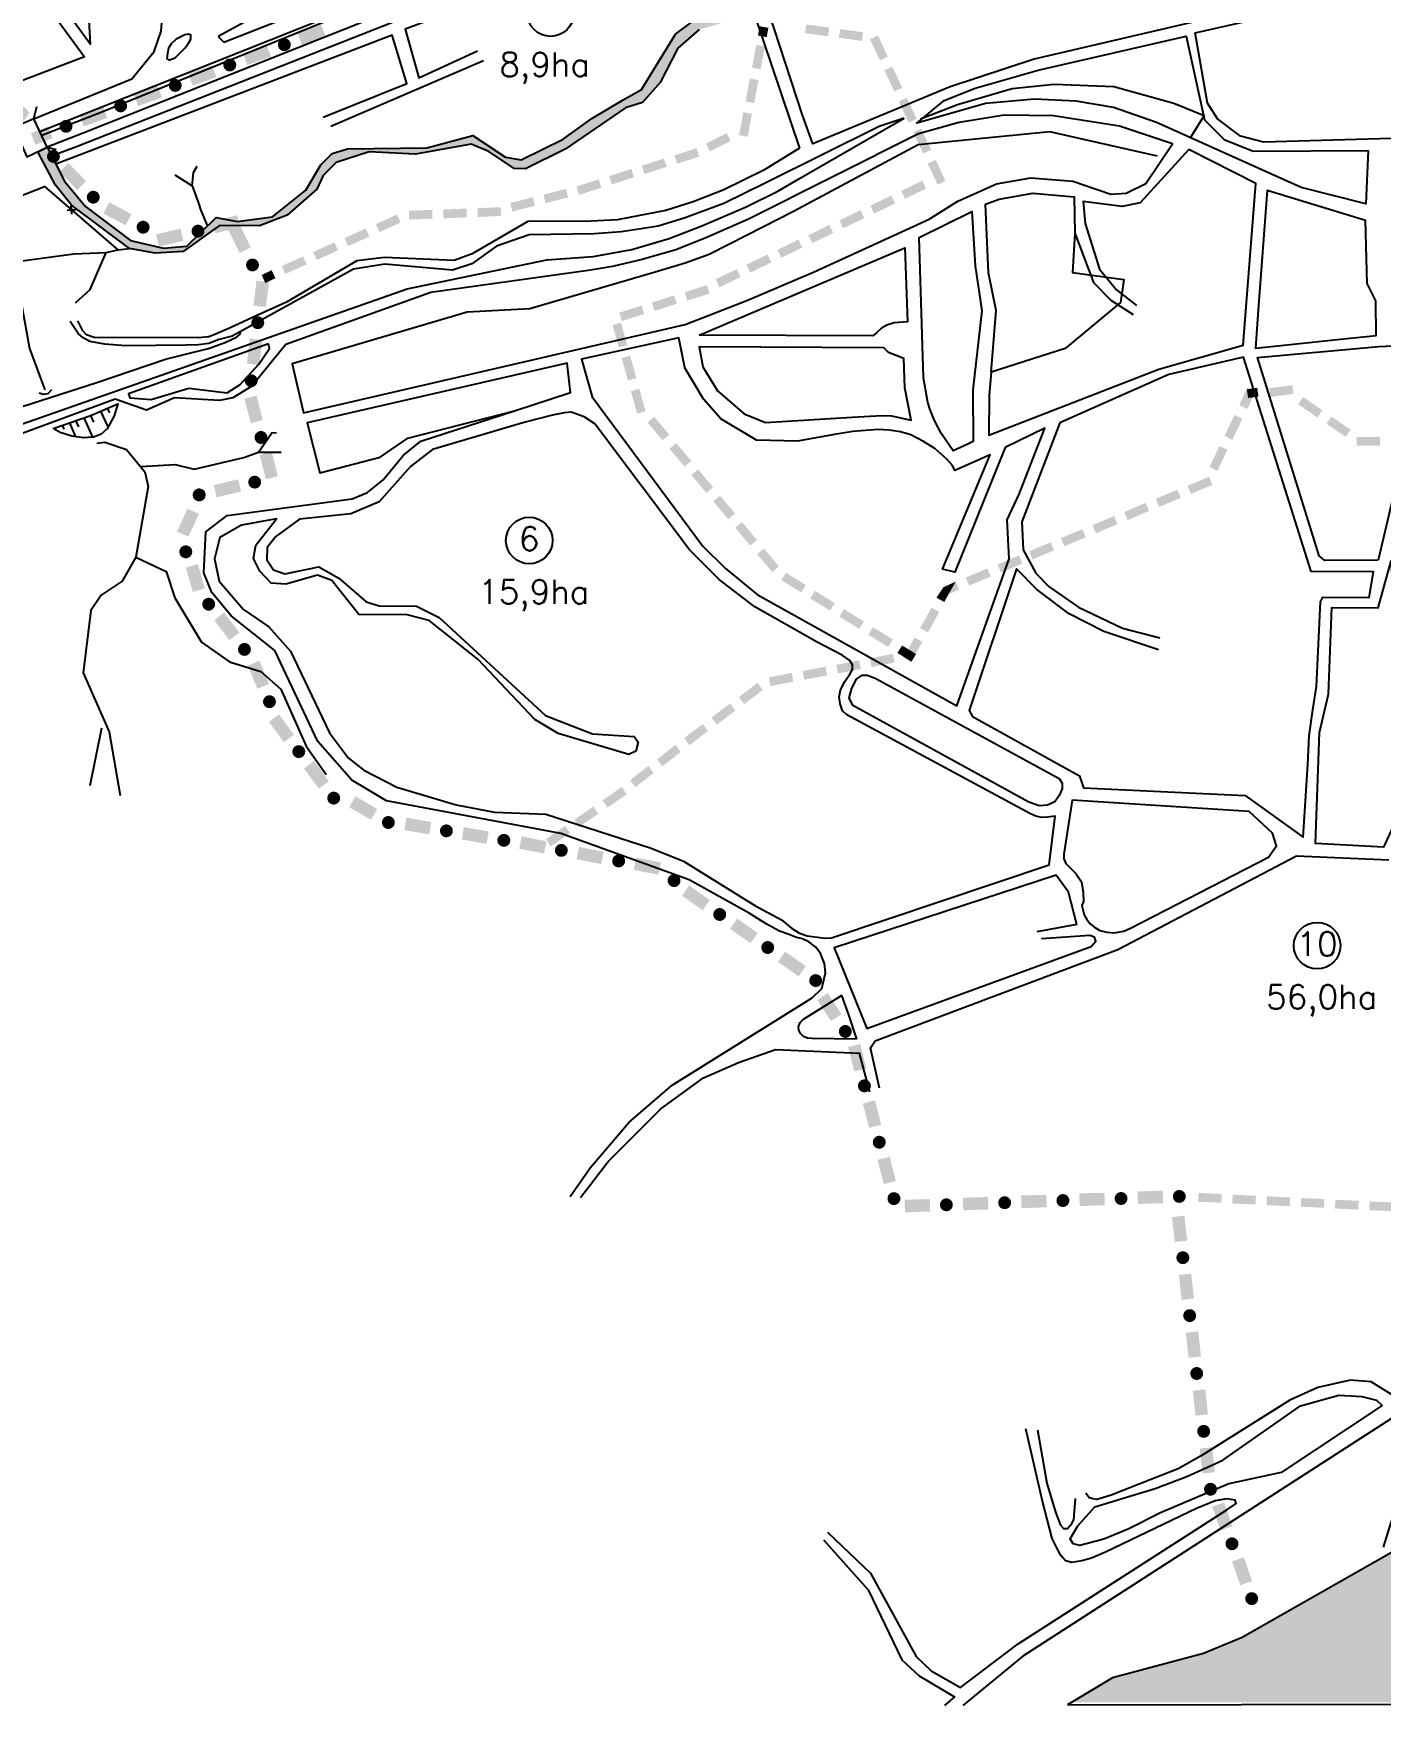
# Model space of a CAD drawing. Extents: x 539054 to 547168, y 7510998 to 7514510.
# Drawn here: x 543814 to 544797, y 7510998 to 7512217 of the extents above; entities that cross this region are included whole.
import ezdxf
from ezdxf.enums import TextEntityAlignment as Align

# ---------------------------------------------------------------- set-up
doc = ezdxf.new("R2010")
doc.units = 0
doc.header["$LTSCALE"] = 50
doc.header["$MEASUREMENT"] = 0
doc.layers.get('0').update_dxf_attribs({"linetype": 'CONTINUOUS'})
for name, color, linetype in [('HATCH', 4, 'CONTINUOUS'), ('LIMITE', 7, 'CONTINUOUS'), ('LIMITE-BACIA', 3, 'CONTINUOUS'), ('LIMITE-PROJETO', 1, 'CONTINUOUS'), ('RIO', 4, 'CONTINUOUS'), ('RODOVIA', 1, 'CONTINUOUS'), ('RUA', 7, 'CONTINUOUS'), ('TERRENO', 7, 'CONTINUOUS'), ('TEXTO2', 5, 'CONTINUOUS')]:
    doc.layers.add(name, color=color, linetype=linetype)
doc.styles.get("Standard").update_dxf_attribs({"font": 'ROMANSBR.SHX'})

# ---------------------------------------------------------------- blocks, each defined once
blk = doc.blocks.new('G2')
at = {"layer": 'LIMITE-BACIA'}
blk.add_solid([(-8.5, -3.3), (-8.5, 3.1), (8.5, -3.2), (8.5, 3.2)], dxfattribs=at)
blk = doc.blocks.new('R2')
at = {"layer": 'LIMITE-PROJETO', "const_width": 4.67}
blk.add_lwpolyline([(-18.8, 0.2, 1), (-23.5, 0.2, 1)], format="xyb", close=True, dxfattribs=at)
at = {"layer": 'LIMITE-PROJETO'}
blk.add_solid([(9.2, 4.6), (9.2, -4.6), (-9.1, 4.7), (-9.2, -4.4)], dxfattribs=at)
blk = doc.blocks.new('X')
at = {"layer": 'LIMITE'}
for p, q in [((-0.0178, -0.0178), (0.0178, 0.0178)), ((0.0178, -0.0178), (-0.0178, 0.0178))]:
    blk.add_line(p, q, dxfattribs=at)

msp = doc.modelspace()

# ---------------------------------------------------------------- hatches: boundary and pattern name
at = {"layer": 'HATCH'}
h = msp.add_hatch(color=256, dxfattribs=at)
h.paths.add_polyline_path([(547046.3, 7512040.1), (547033.1, 7512030.7), (547000, 7512014.9), (547000, 7511891.7), (547047, 7511912.5)])
h.paths.add_polyline_path([(547000, 7512000), (546968.7, 7512000), (546959.9, 7511995.8), (546858.7, 7511961.8), (546847.4, 7511959.1), (546838.3, 7511958.6), (546822.2, 7511957.9), (546795.1, 7511966.1), (546767.3, 7511989.7), (546760.5, 7512000), (546623.7, 7512000), (546632, 7511979.3), (546657.4, 7511928.2), (546680, 7511892.4), (546707.3, 7511866.2), (546730.2, 7511854.3), (546769.1, 7511844.6), (546845.5, 7511844), (546896.4, 7511852.6), (546932.8, 7511862.1), (547000, 7511891.7)])
h.paths.add_polyline_path([(546711, 7512114.8), (546666.6, 7512200.4), (546630.3, 7512255.4), (546603.7, 7512283.7), (546562.4, 7512302.1), (546524.3, 7512307.5), (546500, 7512313.3), (546500, 7512174.4), (546504.6, 7512172.8), (546545.1, 7512150.9), (546561.9, 7512134.6), (546580.8, 7512106.9), (546623.7, 7512000), (546760.5, 7512000), (546746.7, 7512020.8)])
h.paths.add_polyline_path([(546500, 7512313.3), (546483.6, 7512317.2), (546426, 7512321.3), (546380.6, 7512312.3), (546326.1, 7512284.9), (546282.6, 7512251.3), (546240.2, 7512193.8), (546234.1, 7512185.5), (546179.5, 7512111.1), (546145.2, 7512045), (546121, 7512009.2), (546116, 7512000), (546233.7, 7512000), (546233.8, 7512000), (546257.7, 7512060.3), (546276.3, 7512096.7), (546314.2, 7512126.3), (546360.4, 7512176.5), (546398.5, 7512194.7), (546429.4, 7512195.7), (546463.5, 7512187.1), (546500, 7512174.4)])
h.paths.add_polyline_path([(546237.8, 7512103.3), (546224.4, 7512077.6), (546219.5, 7512080.2)], flags=16)
h.paths.add_polyline_path([(546203.5, 7511955.9), (546233.7, 7512000), (546116, 7512000), (546085.5, 7511943.7), (546037, 7511882.2), (546000, 7511845), (546000, 7511767.9), (546058.3, 7511767.9), (546074.6, 7511781.7), (546147.6, 7511864.4)])
h.paths.add_polyline_path([(546000, 7511713.1), (546000, 7511845), (545933.7, 7511778.3), (545879.8, 7511739.3), (545878.5, 7511737.8), (545876.4, 7511732.2), (545875, 7511733.9), (545787, 7511635.1), (545755.9, 7511610.9), (545709.7, 7511568.7), (545661.6, 7511533.6), (545625.2, 7511525.9), (545580, 7511500), (545782.6, 7511500), (545833, 7511541.2), (545879.6, 7511585.3), (545924.5, 7511637.6)])
h.paths.add_polyline_path([(545669.9, 7511412.1), (545682.8, 7511425.7), (545745.5, 7511469.8), (545782.6, 7511500), (545580, 7511500), (545500, 7511454.1), (545500, 7511263), (545509.4, 7511271), (545567.6, 7511328.3)])
h.paths.add_polyline_path([(545471.4, 7511238.7), (545500, 7511263), (545500, 7511454.1), (545457.7, 7511429.9), (545390.2, 7511366.5), (545315.3, 7511306.4), (545257.7, 7511284), (545125.1, 7511252.3), (545075.1, 7511232.5), (545000, 7511198), (545000, 7511033.7), (545062, 7511048.1), (545108, 7511066.8), (545187.6, 7511107.8), (545231, 7511134.6), (545313.3, 7511169.7), (545378.5, 7511180), (545392.8, 7511184.7), (545422.4, 7511202.6)])
h.paths.add_polyline_path([(545340.5, 7511267.9), (545338, 7511264.3), (545332, 7511260.3), (545325.7, 7511257), (545315, 7511253.3), (545302.9, 7511249.8), (545294.1, 7511245.5), (545278.7, 7511238.3), (545255.6, 7511227.5), (545236.8, 7511218.5), (545182.7, 7511188.4), (545137.6, 7511173.7), (545107.9, 7511169), (545094.3, 7511168.1), (545072.9, 7511161.7), (545065.7, 7511159.2), (545060.1, 7511158.6), (545056.8, 7511159.3), (545056.9, 7511164.9), (545057.8, 7511168.9), (545060.7, 7511173.6), (545065.7, 7511178), (545078.4, 7511189.2), (545106, 7511201.2), (545174.5, 7511221.9), (545265.4, 7511243.1), (545284.9, 7511249.5), (545302.1, 7511258.3), (545320.8, 7511269.4), (545337.3, 7511274), (545341.5, 7511272.6)], flags=16)
h.paths.add_polyline_path([(545000, 7511198), (544984.3, 7511190.8), (544910.2, 7511150.6), (544864.2, 7511137), (544820.8, 7511118.3), (544695.6, 7511047.2), (544667.5, 7511035.5), (544601.2, 7511017.8), (544571.4, 7511000), (544825.5, 7511000), (544889.9, 7511027.5), (544993.2, 7511032.1), (545000, 7511033.7)])
h.paths.add_polyline_path([(545946, 7511768.7), (546016.9, 7511768.7), (546016.9, 7511789.7), (545946, 7511789.7)], flags=9)
h.paths.add_polyline_path([(546052.6, 7511810.8), (546113.7, 7511871.1), (546083.7, 7511901.5), (546022.6, 7511841.1)], flags=24)
h.paths.add_polyline_path([(545945.8, 7511745.6), (546044.8, 7511745.6), (546044.8, 7511767.6), (545945.8, 7511767.6)], flags=9)
h.paths.add_polyline_path([(545892.4, 7511701.2), (545962.6, 7511701.2), (545962.6, 7511726.1), (545892.4, 7511726.1)], flags=24)
h.paths.add_polyline_path([(545892, 7511726.7), (545926.5, 7511726.7), (545926.5, 7511747.3), (545892, 7511747.3)], flags=24)
h.paths.add_polyline_path([(545824.6, 7511588.4), (545881.3, 7511632.8), (545854.9, 7511666.4), (545798.3, 7511622)], flags=24)
h.paths.add_polyline_path([(545573.9, 7511376.4), (545722.4, 7511487.7), (545691.5, 7511529), (545542.9, 7511417.7)], flags=9)
h.paths.add_polyline_path([(545406.2, 7511246.8), (545471.8, 7511296.9), (545445.9, 7511330.8), (545380.3, 7511280.7)], flags=24)
h = msp.add_hatch(color=256, dxfattribs=at)
h.paths.add_polyline_path([(543716.7, 7512159.9), (543710.3, 7512159.7), (543704.6, 7512158.8), (543697.6, 7512156.9), (543691.5, 7512154.4), (543685.1, 7512151.6), (543679.1, 7512149.7), (543669.8, 7512148.5), (543666, 7512147.9), (543661.2, 7512148), (543655.8, 7512148), (543648.8, 7512148.4), (543644.4, 7512149.1), (543638.7, 7512150.1), (543633, 7512150.7), (543627.2, 7512151.7), (543621.2, 7512152.1), (543616.7, 7512151.8), (543611.3, 7512149.6), (543606.9, 7512148.7), (543603.7, 7512148.7), (543601.8, 7512149.7), (543598.6, 7512150.7), (543593.8, 7512151.4), (543586.8, 7512151.4), (543581.4, 7512152.1), (543576, 7512153.4), (543571, 7512155.4), (543564.6, 7512157), (543556.7, 7512158.3), (543550.6, 7512159), (543541.8, 7512160), (543535.7, 7512160.1), (543528.7, 7512158.6), (543522.3, 7512156.7), (543515.8, 7512152.3), (543521, 7512151), (543532.4, 7512149.3), (543544.1, 7512148.1), (543595.8, 7512148.6), (543617.7, 7512146.4), (543627.8, 7512141.9), (543638.9, 7512141.8), (543658.1, 7512141.3), (543686.6, 7512145.9), (543699.7, 7512147.4), (543710.2, 7512148.5), (543716.6, 7512150.7), (543726.1, 7512151.6), (543733.1, 7512152.5), (543741.1, 7512153.1), (543751, 7512154.9), (543758, 7512157.4), (543765, 7512159.6), (543772.3, 7512159.8), (543777.4, 7512159.8), (543784.7, 7512160), (543791.7, 7512160), (543797.8, 7512159.9), (543802.2, 7512158), (543805.4, 7512155.1), (543806.9, 7512152.6), (543811.1, 7512158.9), (543808, 7512162.4), (543802.6, 7512165.6), (543797.2, 7512167.2), (543788.9, 7512168.6), (543779.1, 7512169.3), (543773.3, 7512169), (543768.2, 7512167.8), (543762.8, 7512166.2), (543757.4, 7512163.4), (543751.3, 7512160.9), (543745.3, 7512159.4), (543739.9, 7512158.5), (543735.4, 7512158.5), (543730.3, 7512159.2), (543723.7, 7512159.9)])
h.paths.add_polyline_path([(543830, 7512106), (543841.7, 7512091.5), (543884, 7512060), (543902.9, 7512056.5), (543923.1, 7512057.7), (543949.7, 7512076.7), (543979, 7512076.5), (543999.1, 7512084.3), (544000, 7512085.1), (544000, 7512092.3), (543988.5, 7512083.1), (543962.7, 7512079.7), (543947.2, 7512082.4), (543936.1, 7512071.6, -0.178816), (543935, 7512070.4), (543925.9, 7512061.6), (543908.8, 7512060.2), (543884.7, 7512065.7), (543851.9, 7512090.6), (543836.7, 7512109), (543828.7, 7512124.7, -0.012905), (543828.6, 7512124.7, 0.012905), (543828.7, 7512124.7), (543824.1, 7512133.7), (543817.3, 7512130.5)])
h.paths.add_polyline_path([(544133.2, 7512135.9), (544146.1, 7512130.7), (544164.6, 7512118.3), (544172.9, 7512118.1), (544201.9, 7512132.3), (544245.8, 7512162.4), (544258.3, 7512166.4), (544271.1, 7512181), (544284, 7512205.9), (544299.5, 7512219.5), (544340.7, 7512231.4), (544359.1, 7512239.5), (544384.1, 7512254.6), (544413.7, 7512281.4), (544417.9, 7512286.1), (544422.9, 7512290.2), (544426.8, 7512293.2), (544430.3, 7512293.7), (544432.8, 7512292.6), (544436.1, 7512288.4), (544439.3, 7512281), (544440.6, 7512273.5), (544443.1, 7512268.3), (544447.1, 7512261.9), (544450.6, 7512257.4), (544458.6, 7512252.2), (544468.7, 7512247.3), (544478.1, 7512246.3), (544488.1, 7512247.2), (544495.5, 7512250), (544501.2, 7512254.3), (544510.7, 7512263.9), (544527.4, 7512283.3), (544531, 7512285.5), (544533.5, 7512285.7), (544537, 7512283.8), (544538.1, 7512279.1), (544543.4, 7512254.9), (544545.9, 7512251.5), (544548.9, 7512248.8), (544552.4, 7512247.1), (544590.5, 7512239.2), (544624.4, 7512235.5), (544636.9, 7512235.4), (544675.1, 7512239.8), (544671.6, 7512243.3), (544664.4, 7512242.2), (544655.4, 7512242.8), (544643.4, 7512240.6), (544628, 7512240.5), (544612, 7512241.8), (544590.8, 7512244.3), (544572.6, 7512247.9), (544559.4, 7512251), (544552.4, 7512251.8), (544550.4, 7512252.6), (544548.7, 7512254.6), (544547.7, 7512260.6), (544546.1, 7512268.6), (544543.6, 7512276.1), (544541.2, 7512284.1), (544538.5, 7512290.1), (544535, 7512293.6), (544531.3, 7512294.4), (544527.8, 7512293.4), (544518.4, 7512287.6), (544503.4, 7512267.8), (544482.5, 7512252.9), (544460.6, 7512254.5), (544450.7, 7512263.6), (544437, 7512294.6), (544432.8, 7512298.9), (544427.7, 7512299.4), (544417.5, 7512295.2), (544370.5, 7512254.9), (544350.1, 7512241.5), (544308.4, 7512232), (544295.7, 7512226.2), (544282.4, 7512216.1), (544257.6, 7512175.8), (544244.2, 7512168.2), (544221.2, 7512154.6), (544200.3, 7512139.5), (544169.8, 7512124.6), (544158.3, 7512126.4), (544134.6, 7512142.4), (544100.9, 7512133.3), (544043, 7512132.6), (544032, 7512129.1), (544023.7, 7512120.9), (544012.7, 7512102.5), (544000, 7512092.3), (544000, 7512085.1), (544020.7, 7512103.1), (544025.3, 7512113.2), (544034.9, 7512122.7), (544059, 7512130.5), (544092.6, 7512128.6)])

# ---------------------------------------------------------------- linework, layer by layer
at = {"layer": 'LIMITE', "linetype": 'CONTINUOUS'}
msp.add_lwpolyline([(543280.3, 7511826.7), (543332.8, 7511877.5), (543421.7, 7511931.7), (543677.5, 7512040.6), (543799.8, 7512091.9), (543801.7, 7512097), (543822.1, 7512105.1), (543875.5, 7512058.9)], dxfattribs=at)
at = {"layer": 'LIMITE-BACIA'}
for points in [[(544348.9, 7512214), (544342.5, 7512215.2), (544350.1, 7512220.8), (544343.8, 7512221.9)], [(543983.1, 7512034.7), (543980.5, 7512040.6), (543990.5, 7512038.2), (543987.8, 7512044.1)], [(544699.4, 7511942.9), (544693.6, 7511945.7), (544706.7, 7511958.3), (544698.9, 7511957.6)], [(544700, 7511950.9), (544699.1, 7511957.3), (544707.6, 7511951.9), (544706.7, 7511958.3)], [(544478.4, 7511802.2), (544472.7, 7511805.3), (544486.7, 7511817), (544477.7, 7511812.9)], [(544473.5, 7511804.5), (544477.7, 7511812.9), (544489.2, 7511811.1), (544486.7, 7511817)], [(544466.5, 7511780), (544460.8, 7511783.2), (544474.8, 7511794.9), (544469.1, 7511798)], [(544454.1, 7511758.2), (544448.5, 7511761.4), (544462.5, 7511773.1), (544456.8, 7511776.3)], [(544444.2, 7511765), (544447.6, 7511770.5), (544454.5, 7511758.7), (544457.9, 7511764.2)]]:
    msp.add_solid(points, dxfattribs=at)
at = {"layer": 'LIMITE-PROJETO', "const_width": 4.68}
for points in [[(543830.8, 7512127.8, 1), (543826.4, 7512126.2, 1)], [(543972.8, 7512050, 1), (543974.8, 7512045.8, 1)], [(543937.2, 7511880.8, 1), (543932.6, 7511879.7, 1)], [(543974.8, 7511891.8, 1), (543976, 7511887.3, 1)], [(543926.1, 7511840.9, 1), (543924.2, 7511836.6, 1)], [(543941.2, 7511802.8, 1), (543942.5, 7511798.3, 1)], [(544279, 7511599.5, 1), (544283.6, 7511598.6, 1)]]:
    msp.add_lwpolyline(points, format="xyb", close=True, dxfattribs=at)
at = {"layer": 'LIMITE-PROJETO'}
for points in [[(543824.9, 7512148.9), (543828, 7512140.3), (543812.2, 7512144.1), (543815.4, 7512135.5)], [(543946.8, 7512071.1), (543944.8, 7512080), (543964.7, 7512075.2), (543962.6, 7512084.1)], [(543954.7, 7512076.4), (543962.9, 7512080.4), (543964.4, 7512056.6), (543972.5, 7512060.7)], [(543979, 7511909.3), (543987.8, 7511911.6), (543983.6, 7511891.6), (543992.4, 7511893.9)], [(543963.4, 7511891.6), (543965.5, 7511882.7), (543945.6, 7511887.4), (543947.6, 7511878.5)], [(543926.3, 7511870.2), (543934.7, 7511866.5), (543918.8, 7511853.5), (543927.1, 7511849.8)], [(543925.2, 7511827.2), (543934, 7511829.7), (543930.3, 7511809.5), (543939, 7511812.1)], [(544251.9, 7511606.8), (544253.7, 7511615.8), (544269.9, 7511603.4), (544271.7, 7511612.3)]]:
    msp.add_solid(points, dxfattribs=at)
at = {"layer": 'RIO', "linetype": 'CONTINUOUS'}
for p, q in [((544820.8, 7511118.3), (544695.6, 7511047.2)), ((544695.6, 7511047.2), (544667.5, 7511035.5)), ((544667.5, 7511035.5), (544601.2, 7511017.8)), ((544601.2, 7511017.8), (544568.2, 7510998.1)), ((544568.2, 7510998.1), (544821.9, 7510998.5))]:
    msp.add_line(p, q, dxfattribs=at)
for points in [[(544299.5, 7512219.5), (544284, 7512205.9), (544271.1, 7512181), (544258.3, 7512166.4), (544245.8, 7512162.4), (544201.9, 7512132.3), (544172.9, 7512118.1), (544164.6, 7512118.3), (544146.1, 7512130.7), (544133.2, 7512135.9), (544092.6, 7512128.6), (544059, 7512130.5), (544034.9, 7512122.7), (544025.3, 7512113.2), (544020.7, 7512103.1), (543999.1, 7512084.3), (543979, 7512076.5), (543949.7, 7512076.7), (543923.1, 7512057.7), (543902.9, 7512056.5), (543884, 7512060), (543841.7, 7512091.5), (543830, 7512106), (543817.3, 7512130.5), (543824.1, 7512133.7), (543836.7, 7512109), (543851.9, 7512090.6), (543884.7, 7512065.7), (543908.8, 7512060.2), (543925.9, 7512061.6), (543947.2, 7512082.4), (543962.7, 7512079.7), (543988.5, 7512083.1), (544012.7, 7512102.5), (544023.7, 7512120.9), (544032, 7512129.1), (544043, 7512132.6), (544100.9, 7512133.3), (544134.6, 7512142.4), (544158.3, 7512126.4), (544169.8, 7512124.6), (544200.3, 7512139.5), (544221.2, 7512154.6), (544244.2, 7512168.2), (544257.6, 7512175.8), (544282.4, 7512216.1), (544295.7, 7512226.2)], [(543426.2, 7511936.2), (543447.3, 7511950), (543466.3, 7511962.6), (543575.1, 7512003.7), (543651.7, 7512022.3), (543694.1, 7512045), (543796.9, 7512049.6), (543843.4, 7512056.1), (543867, 7512057.1), (543875.5, 7512058.9), (543884, 7512060)], [(543844.6, 7512020.2), (543855.4, 7512030), (543867, 7512057.1)], [(543796.9, 7512049.6), (543795.5, 7512038), (543804.8, 7512021.9), (543811.2, 7511987), (543822.2, 7511956.9)], [(543892.1, 7511900.9), (543917.5, 7511902.5), (543931.2, 7511899), (543967.5, 7511907.4), (543978.1, 7511911.5), (543988, 7511925.4), (543991.4, 7511925.8)], [(543860.3, 7511917.9), (543866.2, 7511918.7), (543882, 7511913.4), (543895.2, 7511897), (543897.8, 7511886.3), (543888.8, 7511834.8), (543910.9, 7511824.3), (543917.2, 7511805.2), (543936.6, 7511772.9), (543957, 7511758.6), (543979.8, 7511751.6), (543994.4, 7511738.5), (544012.9, 7511697.1), (544027.6, 7511676.4)], [(543978.1, 7511911.5), (543994.7, 7511911.4)], [(543888.8, 7511834.8), (543878.8, 7511817.3), (543863.3, 7511807.2), (543855.8, 7511796), (543850.3, 7511750.4), (543869.2, 7511707.5), (543877.3, 7511661)], [(543855.4, 7511668.4), (543863.9, 7511710.5)]]:
    msp.add_lwpolyline(points, dxfattribs=at)
at = {"layer": 'RIO'}
for points in [[(543924.5, 7512215.8), (543918, 7512212.6), (543914.4, 7512209.1), (543912.5, 7512205.9), (543911.8, 7512202), (543911.4, 7512198.4), (543912.7, 7512197.1), (543917.3, 7512199), (543920.9, 7512202.2), (543924.8, 7512206.1), (543927.1, 7512209.6), (543928.7, 7512212.5), (543928.7, 7512215.4), (543927.1, 7512216.1), (543924.5, 7512215.8)], [(543929.9, 7512105.6), (543930.8, 7512115.2), (543933.5, 7512119.9)], [(543917.1, 7512113.6), (543929.9, 7512105.6), (543934.1, 7512093.6), (543936.1, 7512087.7), (543941, 7512076.3)], [(543818.1, 7511954.7), (543821.4, 7511953.6), (543824.7, 7511954.3), (543827.3, 7511957.2)]]:
    msp.add_lwpolyline(points, dxfattribs=at)
at = {"layer": 'RODOVIA', "linetype": 'CONTINUOUS'}
msp.add_line((543952.8, 7512210.3), (544050.1, 7512248.8), dxfattribs=at)
for points in [[(544281.8, 7512299), (544110.5, 7512247.6), (543850.2, 7512144), (543824.1, 7512133.7)], [(543818.7, 7512145.3), (544090.7, 7512253.6), (544094.4, 7512252.8), (543862.6, 7512158.8), (543820.1, 7512142.2)], [(543814.3, 7512154.5), (543885.7, 7512183.6)]]:
    msp.add_lwpolyline(points, dxfattribs=at)
at = {"layer": 'RUA', "linetype": 'CONTINUOUS'}
for p, q in [((544008.3, 7512247.1), (543948.7, 7512214.5)), ((543948.7, 7512214.5), (543952.8, 7512210.3))]:
    msp.add_line(p, q, dxfattribs=at)
for points in [[(543827.1, 7512127.5), (543845.4, 7512134.3), (544136.4, 7512249.1), (544284.7, 7512292), (544381.9, 7512340.1), (544485.4, 7512362.2), (544521.7, 7512407.2), (544520.6, 7512410.6), (544514.2, 7512412.8)], [(543801.7, 7512261.8), (543815.3, 7512246.1), (543831.7, 7512226.2), (543851.2, 7512199.7), (543773.4, 7512170.1), (543769.1, 7512178.9), (543676.8, 7512171.8)], [(543885.7, 7512183.6), (543902.1, 7512203.5), (543907.2, 7512218.4), (543908.9, 7512240.7), (543902.5, 7512259.6)], [(544183.7, 7512256.5), (544085.2, 7512219.7), (544095.1, 7512184.3), (544138, 7512204.1)], [(544677.9, 7512238.5), (544679.6, 7512236.6), (544680.1, 7512234.1), (544678.6, 7512231.3), (544676.5, 7512229.1), (544661.8, 7512225.5), (544543.9, 7512198), (544482.7, 7512177.7), (544382.5, 7512136.1), (544375.1, 7512157.2), (544350.1, 7512233)], [(544339.5, 7512231.7), (544372.9, 7512133)], [(544025.3, 7512155.6), (544086.4, 7512180.1), (544075.6, 7512215.5), (543830.4, 7512121.3)], [(544031, 7512149.2), (544142.4, 7512196.9)], [(544461.1, 7512154.5), (544488.1, 7512164.9), (544527.9, 7512176.6), (544558.6, 7512179.8), (544602.2, 7512178.1), (544645.9, 7512165.8), (544668.1, 7512156.8), (544658.1, 7512140.9)], [(543736.5, 7511907.7), (544086.6, 7512030.5), (544188.5, 7512051.6), (544222.2, 7512054.1), (544250.5, 7512059.2), (544277.8, 7512067.2), (544301.5, 7512076.4), (544333.8, 7512090.4), (544357.1, 7512101.7), (544372.9, 7512110.9), (544449.1, 7512154.9)], [(544634, 7512127.3), (544555.4, 7512144.9), (544459.4, 7512135.5), (544368.5, 7512086.9), (544334.7, 7512069.7), (544307, 7512055.6), (544289.4, 7512049.3), (544267.6, 7512042.7), (544176.1, 7512016), (544130.3, 7512013.4), (544002.8, 7511975.7), (544011, 7511940.2), (544289.3, 7512004.5), (544334.3, 7512022.1), (544383.4, 7512042.9), (544467.3, 7512081.3), (544488.2, 7512094.5), (544516.4, 7512107), (544541.6, 7512111.5), (544572.1, 7512109.1), (544600, 7512099.6), (544611, 7512100.3), (544625.5, 7512107.4), (544645, 7512136.2), (544606.3, 7512149.1), (544558, 7512156.7), (544522, 7512157), (544489.2, 7512151.8), (544459.7, 7512143.5), (544335.5, 7512081.2), (544303.9, 7512067.4), (544282.7, 7512059), (544258.1, 7512051.8), (544236.5, 7512046.8), (544220.4, 7512044.1), (544103.9, 7512027.8), (543998.2, 7511989.8), (543973.3, 7511959.5), (543959.4, 7511951.1), (543949.8, 7511949), (543917, 7511951.1), (543896.5, 7511942.1), (543873.5, 7511950), (543737.7, 7511900)], [(544449.1, 7512154.9), (544430.8, 7512148.8), (544348.2, 7512107.8), (544317.7, 7512092.7), (544289.3, 7512082.2), (544269.6, 7512076.2), (544257.4, 7512074.2), (544242.6, 7512072.1), (544223.1, 7512070.5), (544175.7, 7512069.8), (544151.8, 7512061.7), (544133.8, 7512048.8), (544119.7, 7512044.2), (544070.3, 7512048.4), (544047.5, 7512044.8), (543966.4, 7512000), (543958.9, 7511996.1), (543949.6, 7511993.6), (543941.9, 7511990.7), (543934.5, 7511989.7), (543925.2, 7511989.4), (543881.2, 7511989), (543866.1, 7511990.2), (543855.2, 7511992.2), (543850.2, 7511994.7), (543846.7, 7511997.9), (543840.9, 7512006.6)], [(544372.9, 7512133), (544346.9, 7512117.1), (544317.6, 7512102.6), (544295.2, 7512093.9), (544275.4, 7512087.6), (544256.4, 7512084), (544240, 7512080.8), (544220.6, 7512079.8), (544174.7, 7512079.6), (544134, 7512055.9), (544120.9, 7512051.2), (544070, 7512053.3), (544049.8, 7512050.9), (543998.5, 7512020.8), (543973.4, 7512009.3), (543957.1, 7512001.7), (543946.3, 7511997.3), (543941.9, 7511995.5), (543934.1, 7511994.8), (543858.3, 7511995.1), (543852.8, 7511996.9), (543850.1, 7511999.9), (543846.3, 7512007.2)], [(544512.7, 7511969.8), (544516.2, 7512014.6), (544510.6, 7512042.2), (544508.5, 7512092.2), (544518.4, 7512095.8), (544543, 7512100.3), (544573.2, 7512097.6), (544573.7, 7512071), (544572, 7512042.4), (544609.5, 7512037.4), (544607, 7512020.6), (544566.5, 7511987), (544512.7, 7511969.8), (544511.2, 7511952.9), (544510.8, 7511923.9), (544635, 7511971.9), (544696.5, 7511989.4), (544705.7, 7512107.3), (544656.7, 7512132), (544621.4, 7512093.3), (544608.1, 7512090.5), (544579.8, 7512094.2), (544581.2, 7512078.1), (544591.6, 7512044.9), (544604, 7512029.8), (544618.7, 7512018.3)], [(544573.7, 7512071), (544587.2, 7512035.2), (544600, 7512022.2), (544616.3, 7512011.7)], [(543737.5, 7511922.9), (543860.3, 7511962.2), (543910.3, 7511979.1), (543925.9, 7511983.1), (543941.8, 7511987), (543954.4, 7511991.7), (543962.2, 7511995.3), (543964.5, 7511997.2), (543965.4, 7511999.6)], [(544164.8, 7511941.6), (544205.7, 7511954.8), (544203.4, 7511976.4), (544013.7, 7511932.7), (544022.8, 7511896.3), (544066.9, 7511907.7), (544087.2, 7511921.7), (544164.8, 7511941.6)], [(544634.7, 7511767.3), (544594.9, 7511780.7), (544569.6, 7511793.6), (544546, 7511811.2), (544531, 7511826.4), (544496.5, 7511723), (544499, 7511718.7), (544577.1, 7511675.4), (544579.9, 7511666.7), (544697.8, 7511661.1), (544740.2, 7511630.8), (544743.5, 7511683.7), (544744.5, 7511704.5), (544747.2, 7511723.6), (544749.9, 7511740.6), (544752.8, 7511802.2), (544754.6, 7511805.8), (544788.4, 7511805.5), (544791.6, 7511824.1), (544746.1, 7511824.5), (544696.7, 7511980.6), (544642.3, 7511968.1), (544562.7, 7511932.7), (544534.9, 7511860.5), (544536, 7511840.1), (544545.1, 7511823.2), (544554.9, 7511813.3), (544576.4, 7511798.3), (544608.5, 7511783.2), (544635.7, 7511776)], [(544205.4, 7511368.6), (544220, 7511389.7), (544248.2, 7511422.6), (544280, 7511450), (544382, 7511513.5), (544389, 7511520.4), (544391.7, 7511531.9), (544391.1, 7511538.6), (544388, 7511546), (544384.7, 7511550.5), (544379.5, 7511554.3), (544375.1, 7511556.5), (544370.6, 7511557.6), (544364.6, 7511559.9), (544358.2, 7511562.2), (544348.5, 7511567.6), (544336, 7511575.4), (544292.4, 7511599.5), (544198.6, 7511633.3), (544071.5, 7511657.2), (544046.2, 7511672.3), (544021.4, 7511700.4), (543990.1, 7511766.8), (543958.3, 7511792.1), (543944.2, 7511809.2), (543938.4, 7511823.5), (543939.8, 7511853.4), (543955.4, 7511865.3), (544046.6, 7511877.5), (544057.7, 7511882), (544069.1, 7511891.3), (544083.7, 7511909), (544096.7, 7511919.4), (544164.8, 7511941.6)], [(544206.3, 7511940.5), (544201.1, 7511940.2), (544192.7, 7511938.4), (544172.8, 7511933.4), (544105, 7511913.3), (544089.1, 7511900.9), (544066.1, 7511875.1), (544045.6, 7511866.5)], [(544396.2, 7511557.2), (544554.9, 7511610.6), (544559.2, 7511645.9), (544553.7, 7511645.4), (544549.3, 7511645), (544545.2, 7511646), (544541.3, 7511647.6), (544407.3, 7511719.8), (544404.2, 7511722.9), (544402.4, 7511727.8), (544401.8, 7511732.9), (544402.8, 7511738.1), (544405.8, 7511744.1), (544409.6, 7511749.5), (544411.5, 7511752.9), (544411.5, 7511756.3), (544409.5, 7511759.5), (544403.8, 7511763.4), (544385.6, 7511772.9), (544340.1, 7511798.7), (544314.1, 7511818.5), (544292.6, 7511840.3), (544223.4, 7511932.1), (544215.8, 7511937.2), (544206.3, 7511940.5)], [(544045.6, 7511866.5), (544008.1, 7511862.6), (543990.8, 7511849.8), (543984.4, 7511841.9), (543984.3, 7511833), (543989.1, 7511825.7), (543997.5, 7511822.8), (544022.1, 7511827.8), (544036.8, 7511819.5), (544056.6, 7511802.3), (544066.3, 7511799.3), (544093.4, 7511799.1), (544109.9, 7511790.9), (544187.4, 7511719.5), (544221.8, 7511706), (544252.1, 7511704.1), (544255.1, 7511699.9), (544253.3, 7511693.5), (544248.2, 7511691), (544196.8, 7511706.4), (544179.8, 7511716.5), (544138.1, 7511760.6), (544102.7, 7511788.6), (544086.7, 7511792.7), (544051.4, 7511793), (544031.7, 7511817.9), (544021.1, 7511821.7), (543998.1, 7511815.1), (543987.5, 7511816), (543979.1, 7511824.6), (543974.5, 7511833.9), (543976.3, 7511843.7), (543991.2, 7511862.9), (543965.8, 7511858.2), (543950, 7511849.1), (543946, 7511833.6), (543949.4, 7511817.4), (543967.2, 7511796.6), (543985.7, 7511784), (544001.6, 7511766.3), (544029.9, 7511706.7), (544043.9, 7511688.3), (544055, 7511679.5), (544079, 7511667.2), (544122.4, 7511654.2), (544150.3, 7511648.9), (544187.8, 7511647.4), (544264.6, 7511622.6), (544288.2, 7511613.1), (544340.2, 7511581), (544359.7, 7511570.4), (544366.9, 7511564.3), (544372.2, 7511561), (544378.4, 7511558.8), (544385.9, 7511557.7), (544391.2, 7511557), (544396.2, 7511557.2)], [(544431.1, 7511447.6), (544424.6, 7511477), (544428.1, 7511482.1), (544605, 7511548.7), (544735.3, 7511617.2), (544802.8, 7511614.1)], [(544575.1, 7511567.1), (544569, 7511590.5), (544560.1, 7511603.1), (544398.1, 7511550), (544421.9, 7511491.1), (544580.3, 7511549.1), (544585.6, 7511551), (544588.9, 7511554.8), (544588.1, 7511557.9), (544584.7, 7511559), (544549.3, 7511556.6)], [(544213, 7511368.1), (544233.2, 7511394.3), (544271.6, 7511432.6), (544302.8, 7511455.2), (544328.3, 7511466.5), (544355.3, 7511475.8), (544416.4, 7511473.1), (544423.9, 7511445)], [(544808.6, 7511222), (544789.7, 7511233.6), (544774.8, 7511234.9), (544750.9, 7511229.5), (544730.5, 7511220.3), (544665.9, 7511179.7), (544649.1, 7511170.1), (544600.2, 7511151), (544593, 7511148.8), (544589.5, 7511147.8), (544586.7, 7511148.3), (544584.2, 7511149.1), (544581.7, 7511152.3)], [(544798.9, 7511113.1), (544805.5, 7511135), (544808.1, 7511189.4), (544813.9, 7511204), (544823.1, 7511218.8), (544535.6, 7511033.6), (544491.9, 7510997.7)], [(544393.3, 7511124.1), (544424.5, 7511094), (544458, 7511033.3), (544468.8, 7511022.9), (544490.2, 7511010.7), (544532.3, 7511042.5), (544684.5, 7511140.2), (544691.2, 7511144.8), (544690.5, 7511147.4), (544684.2, 7511148.4), (544676, 7511146.9), (544662.4, 7511141.3), (544595.9, 7511109.3), (544585.7, 7511105), (544578.8, 7511103.1), (544571.5, 7511101.9), (544566.8, 7511103.2), (544563.6, 7511106.7), (544561.8, 7511110.2), (544557, 7511119.3), (544550.1, 7511146.6), (544537.8, 7511199.4)], [(544546.4, 7511198.7), (544553.2, 7511159.8), (544559.5, 7511138.6), (544563.1, 7511129.2), (544565.4, 7511126.6), (544568.2, 7511126.6), (544571.4, 7511130.3), (544572.8, 7511132.9), (544574.1, 7511148.6)], [(544390.4, 7511118.5), (544422.8, 7511082), (544447.4, 7511030.9), (544460.1, 7511019.3), (544485.9, 7511004), (544478.5, 7510997.6)]]:
    msp.add_lwpolyline(points, dxfattribs=at)
for points in [[(543862.1, 7512297.4), (543804.3, 7512275.9), (543830.8, 7512243.1), (543855.7, 7512208.9), (543853.5, 7512248.3), (543853.6, 7512265.7), (543854.8, 7512281.1)], [(544847, 7512141.2), (544711.2, 7512137.4), (544694.5, 7512141.8), (544677.7, 7512154.5), (544670.3, 7512165.8), (544661.5, 7512217.1), (544712.1, 7512228.5), (544846, 7512230.5)], [(544787.6, 7512131.3), (544785.9, 7512092.4), (544738.7, 7512104.4), (544633.3, 7512151.8), (544601.8, 7512162.6), (544574.7, 7512167.2), (544544.1, 7512168.7), (544508.5, 7512165.6), (544458.3, 7512151.4), (544478.3, 7512167.7), (544500.9, 7512176.7), (544546.8, 7512189.9), (544654.8, 7512214.8), (544668.3, 7512153.7), (544682.5, 7512139.3), (544703.6, 7512130.9)], [(544767.4, 7511993.9), (544793.5, 7511996.4), (544793.2, 7512021.7), (544786.9, 7512034.5), (544785.7, 7512080.3), (544713.9, 7512102.3), (544707.3, 7512015.2), (544705.4, 7511987.2)], [(544495.5, 7511917.2), (544484.9, 7511912.4), (544476.5, 7511924.8), (544471.1, 7511934.9), (544468.1, 7511942.2), (544466.5, 7511947.7), (544463.2, 7511965.7), (544460, 7512067.9), (544498.6, 7512086.9), (544500.9, 7512047.2), (544505.8, 7512014.5), (544499.2, 7511956.8), (544499.5, 7511919.2)], [(544477.2, 7511826.1), (544512, 7511909.5), (544486, 7511898.1), (544484.5, 7511901.6), (544480.3, 7511906.3), (544471.6, 7511914.2), (544463.3, 7511919.2), (544453.9, 7511924.1), (544446.4, 7511926.3), (544438.3, 7511927.5), (544429.9, 7511927.9), (544411.7, 7511926.4), (544398.3, 7511924.3), (544371.3, 7511919.4), (544341.5, 7511920.1), (544315.5, 7511935.6), (544302.8, 7511950.1), (544289.1, 7511972.8), (544284.9, 7511994.7), (544213.9, 7511979.3), (544221.6, 7511951.7), (544302.4, 7511842.8), (544318.8, 7511826.6), (544341.9, 7511807.7), (544487.6, 7511726.4), (544525.8, 7511833.7), (544524.4, 7511862), (544533.1, 7511880.7), (544551.8, 7511928.8), (544522.8, 7511914.8), (544486.2, 7511824)], [(543985.4, 7511990.4), (543883.3, 7511953.9), (543884.2, 7511951.1), (543900, 7511949.9), (543927.3, 7511958), (543955.3, 7511954.6), (543964.7, 7511960.8), (543978.4, 7511975.6), (543986.3, 7511986.9)], [(544411.2, 7511937), (544432.8, 7511938.1), (544440, 7511937.8), (544454.3, 7511934.7), (544449.6, 7511958.2), (544448.8, 7511979.8), (544437.7, 7511984.1), (544434.2, 7511987.4), (544299.5, 7511988.2), (544302.3, 7511973.7), (544312.9, 7511956.1), (544332.4, 7511939.3), (544348, 7511933.1)], [(544794.8, 7511832.6), (544756.1, 7511832.5), (544751.9, 7511835.9), (544706.8, 7511980.4), (544795.5, 7511988.4), (544811.3, 7511989.1), (544816, 7511922.7)], [(544809.1, 7511666.4), (544808.9, 7511645.5), (544798.7, 7511623.4), (544749.1, 7511626), (544752.1, 7511707), (544758.7, 7511734.9), (544761.2, 7511798.1), (544794.8, 7511797.8), (544804.3, 7511832.1), (544804.8, 7511821.5), (544807, 7511692.2)], [(544614.3, 7511564.3), (544715, 7511616.1), (544720.8, 7511624.5), (544717.8, 7511633.7), (544700.9, 7511649.5), (544571.7, 7511657.7), (544565.5, 7511618.4), (544565.5, 7511615), (544567, 7511611.5), (544574.3, 7511604.1), (544578.5, 7511598.2), (544579.7, 7511590.3), (544579.9, 7511583.7), (544578.7, 7511580.8), (544580.5, 7511574.1), (544582.4, 7511570.6), (544584.8, 7511567.5), (544588.2, 7511564.8), (544591.9, 7511562.7), (544597, 7511561.4), (544602.3, 7511560.9), (544609.4, 7511562.2)], [(544414.4, 7511483.4), (544381.8, 7511483.9), (544378.6, 7511484.2), (544375.8, 7511485.3), (544373.6, 7511487.5), (544372.4, 7511490), (544372.1, 7511492.6), (544373.2, 7511495.5), (544375.6, 7511497.9), (544403.5, 7511515.3), (544408.6, 7511501.2)], [(544685.9, 7511159.2), (544636.2, 7511138), (544613, 7511126.5), (544594.7, 7511118.8), (544577.4, 7511114.2), (544572.5, 7511115.5), (544570.2, 7511119.2), (544575.8, 7511128.7), (544588.2, 7511142.5), (544610.7, 7511149.3), (544632.2, 7511155.7), (544655.4, 7511164.5), (544681.5, 7511176.5), (544738.2, 7511216), (544766.1, 7511223.9), (544783.1, 7511222.9), (544793.7, 7511220.3), (544797.9, 7511216.4), (544724.1, 7511167.4)]]:
    msp.add_lwpolyline(points, close=True, dxfattribs=at)
at = {"layer": 'RUA'}
for points in [[(543799.6, 7512148.2), (543809.2, 7512126.7), (543824.1, 7512133.7), (543814.3, 7512154.5), (543799.6, 7512148.2)], [(543814.3, 7512154.5), (543816.5, 7512163.4)], [(543824.1, 7512133.7), (543830.7, 7512132.2)], [(544299.5, 7511996.6), (544449.7, 7512060.3), (544451.6, 7512006.5), (544441.8, 7512005.6), (544436.6, 7512004), (544432.6, 7512001.7), (544429, 7511998.5), (544426.4, 7511996.2), (544299.5, 7511996.6)], [(544428.4, 7511746.3), (544562.1, 7511673.5), (544564.3, 7511670.1), (544564.3, 7511666.1), (544562.4, 7511661.3), (544559, 7511656.5), (544553.8, 7511654), (544547.5, 7511653.6), (544540.2, 7511656.3), (544411.6, 7511726.8), (544409.1, 7511732.4), (544411, 7511739.4), (544414.3, 7511746), (544418.4, 7511748.9), (544422.5, 7511748.9), (544428.4, 7511746.3)], [(544575.1, 7511567.1), (544546, 7511561.6)]]:
    msp.add_lwpolyline(points, dxfattribs=at)
at = {"layer": 'TERRENO'}
for points in [[(543828.4, 7511928.7), (543855.1, 7511937.9), (543875.6, 7511946.7), (543873, 7511937.8), (543867.8, 7511928.4), (543863.5, 7511924.6), (543857.7, 7511922.4), (543850.5, 7511921.8), (543841.9, 7511923), (543833.6, 7511925.8), (543828.4, 7511928.7)], [(543847.1, 7511929.8), (543845, 7511934.4)], [(543850.7, 7511936.4), (543857, 7511922.3)], [(543858.1, 7511933.3), (543855.9, 7511938.2)], [(543862.9, 7511941.2), (543868.4, 7511929.4)], [(543869.8, 7511940), (543868, 7511943.4)], [(543836.5, 7511928.2), (543835.2, 7511931)], [(543840.2, 7511932.8), (543844.7, 7511922.6)]]:
    msp.add_lwpolyline(points, dxfattribs=at)
at = {"layer": 'TEXTO2'}
for centre in [(544191.2, 7512231.5), (544175.7, 7511847), (544750.4, 7511551.6)]:
    msp.add_circle(centre, 17, dxfattribs=at)

# ---------------------------------------------------------------- block references
for p, rotation in [((544342.8, 7512199.5), 79.20288037462154), ((544338.1, 7512174.9), 79.20288037462154), ((544333.4, 7512150.3), 79.20288037462154), ((544313.5, 7512137.4), 26.21356761864474), ((544290.6, 7512127.4), 17.65698490819922), ((544243, 7512112.3), 17.65698490819922), ((544266.8, 7512119.9), 17.65698490819922), ((544219.2, 7512104.7), 17.65698490819922), ((544170.8, 7512092.1), 14.06014431424477), ((544195, 7512098.2), 14.06014431424477), ((544072.8, 7512078.3), 23.93668243884311), ((544096.5, 7512084.6), 2.204912826925207), ((544121.5, 7512085.5), 2.204912826925207), ((544146.5, 7512086.5), 2.204912826925207), ((544049.9, 7512068.1), 23.93668243884311), ((544027.1, 7512058), 23.93668243884311), ((544004.2, 7512047.8), 23.93668243884311)]:
    msp.add_blockref('G2', p, dxfattribs=dict(rotation=rotation))
at = {"layer": 'LIMITE-PROJETO'}
for name, p, rotation in [('R2', (544016.9, 7512215.7), 20.48250287549183), ('G2', (544385.7, 7512219), 352.0681964257766), ('G2', (544410.4, 7512215.6), 352.0681964257766), ('G2', (544430.8, 7512206.2), 294.9433850650068), ('R2', (543977.1, 7512200.9), 20.48250287549183), ('R2', (543937.3, 7512186), 20.48250287549183), ('G2', (544441.3, 7512183.5), 294.9433850650068), ('R2', (543897.5, 7512171.1), 20.48250287549183), ('G2', (544451.8, 7512160.8), 294.9433850650068), ('R2', (543857.7, 7512156.2), 20.48250287549183), ('G2', (544462.4, 7512138.2), 294.9433850650068), ('R2', (543842.8, 7512112.4), 135.0191558458272), ('G2', (544472.9, 7512115.5), 294.9433850650068), ('G2', (544456.1, 7512102.7), 205.4739572728782), ('R2', (543875.3, 7512085.3), 152.7160212361253), ('G2', (544433.5, 7512091.9), 205.4739572728782), ('G2', (544411, 7512081.2), 205.4739572728782), ('R2', (543913.4, 7512067.9), 193.2633326576131), ('G2', (544388.4, 7512070.4), 205.4739572728782), ('G2', (544343.2, 7512048.9), 205.4739572728782), ('G2', (544365.8, 7512059.7), 205.4739572728782), ('G2', (544320.7, 7512038.2), 205.4739572728782), ('R2', (543980.2, 7512026.8), 83.59224974662648), ('G2', (544298.1, 7512027.5), 197.4122225668357), ('G2', (544250.4, 7512012.6), 197.4122225668357), ('G2', (544274.2, 7512020), 197.4122225668357), ('R2', (543975.4, 7511984.5), 83.59224974662648), ('G2', (544241.8, 7511996.8), 285.5537237770449), ('G2', (544248.5, 7511972.7), 285.5537237770449), ('G2', (544255.2, 7511948.6), 285.5537237770449), ('G2', (544724.3, 7511956), 7.101488672301085), ('R2', (543974.7, 7511942.6), 105.0240086825828), ('G2', (544745.4, 7511944.2), 325.2517394516763), ('G2', (544269.9, 7511928.7), 309.8086827353711), ('G2', (544689.3, 7511929.5), 64.28978236849497), ('G2', (544766, 7511930), 325.2517394516763), ('G2', (544787.7, 7511919.4), 359.61491082845), ('G2', (544285.9, 7511909.5), 309.8086827353711), ('G2', (544678.4, 7511906.9), 64.28978236849497), ('G2', (544301.9, 7511890.3), 309.8086827353711), ('G2', (544664.9, 7511887.3), 22.49522548687515), ('G2', (544317.9, 7511871.1), 309.8086827353711), ('G2', (544618.7, 7511868.2), 22.49522548687515), ('G2', (544641.8, 7511877.8), 22.49522548687515), ('G2', (544333.9, 7511851.9), 309.8086827353711), ('G2', (544595.6, 7511858.6), 22.49522548687515), ('G2', (544572.5, 7511849.1), 22.49522548687515), ('G2', (544349.9, 7511832.6), 309.8086827353711), ('G2', (544526.3, 7511829.9), 22.49522548687515), ('G2', (544549.4, 7511839.5), 22.49522548687515), ('G2', (544368.5, 7511816.4), 327.9512956041702), ('G2', (544503.2, 7511820.4), 22.49522548687515), ('G2', (544389.6, 7511803.1), 327.9512956041702), ('R2', (543955.1, 7511784.4), 127.8635806409831), ('G2', (544410.8, 7511789.8), 327.9512956041702), ('G2', (544432, 7511776.6), 327.9512956041702), ('G2', (544433.1, 7511759.6), 10.6140775776205), ('R2', (543978.2, 7511749.1), 112.6429924430315), ('G2', (544359.4, 7511745.7), 10.6140775776205), ('G2', (544384, 7511750.3), 10.6140775776205), ('G2', (544408.6, 7511754.9), 10.6140775776205), ('G2', (544337.3, 7511735.5), 36.81582173171915), ('G2', (544317.3, 7511720.5), 36.81582173171915), ('R2', (543995, 7511710.1), 126.9339733499163), ('G2', (544297.3, 7511705.5), 36.81582173171915), ('G2', (544277.5, 7511690.2), 37.75366384466744), ('R2', (544020.5, 7511676.2), 126.9339733499163), ('G2', (544257.8, 7511674.9), 37.75366384466744), ('G2', (544237.9, 7511659.8), 34.42698166261935), ('R2', (544054.6, 7511652), 150.42520708455), ('G2', (544217.2, 7511645.6), 34.42698166261935), ('R2', (544094.4, 7511638.9), 170.758854129366), ('R2', (544136.3, 7511632), 170.758854129366), ('R2', (544178.3, 7511625.1), 169.5050672312289), ('G2', (544196.6, 7511631.5), 34.42698166261935), ('R2', (544220.1, 7511617.4), 169.5050672312289), ('R2', (544297.3, 7511586.5), 145.4639530097012), ('R2', (544332.3, 7511562.4), 145.4639530097012), ('R2', (544367.3, 7511538.3), 145.4639530097012), ('R2', (544394.7, 7511506.8), 123.5321339670435), ('R2', (544415, 7511469.9), 104.686640769416), ('R2', (544425.8, 7511428.8), 104.686640769416), ('R2', (544436.5, 7511387.7), 104.686640769416), ('R2', (544586.2, 7511366.7), 182.073690191998), ('R2', (544628.7, 7511368.2), 182.073690191998), ('R2', (544458.8, 7511362.1), 182.073690191998), ('R2', (544501.3, 7511363.6), 182.073690191998), ('R2', (544543.8, 7511365.2), 182.073690191998), ('G2', (544672.2, 7511367.7), 177.1691789624993), ('G2', (544697.1, 7511366.4), 177.1691789624993), ('G2', (544722.1, 7511365.2), 177.1691789624993), ('G2', (544747.1, 7511364), 177.1691789624993), ('G2', (544772, 7511362.7), 177.1691789624993), ('G2', (544797, 7511361.5), 177.1691789624993), ('R2', (544650.1, 7511345.1), 96.85368189695907), ('R2', (544655.1, 7511302.9), 96.85368189695907), ('R2', (544660.2, 7511260.7), 96.85368189695907), ('R2', (544665.3, 7511218.5), 96.85368189695907), ('R2', (544670.3, 7511176.3), 96.85368189695907), ('R2', (544681.3, 7511135.5), 109.7500487344058), ('R2', (544695.7, 7511095.5), 109.7500487344058)]:
    msp.add_blockref(name, p, dxfattribs=dict(at, rotation=rotation))
at = {"layer": 'RIO', "xscale": 127.2121291432586, "yscale": 127.2121291432586, "zscale": 127.2121291432586, "rotation": 319.1579906924482}
msp.add_blockref('X', (543841.8, 7512088.1), dxfattribs=at)

# ---------------------------------------------------------------- texts
at = {"layer": 'TEXTO2'}
for s, p in [('8,9ha', (544153.9, 7512185.4)), ('15,9ha', (544138.5, 7511800.9)), ('56,0ha', (544713.2, 7511505.5))]:
    msp.add_text(s, height=17.5, dxfattribs=at).set_placement(p)
for s, p in [('6', (544175.6, 7511839.5)), ('10', (544750.3, 7511544.1))]:
    msp.add_text(s, height=17.5, dxfattribs=at).set_placement(p, align=Align.CENTER)

doc.saveas('drawing.dxf')
